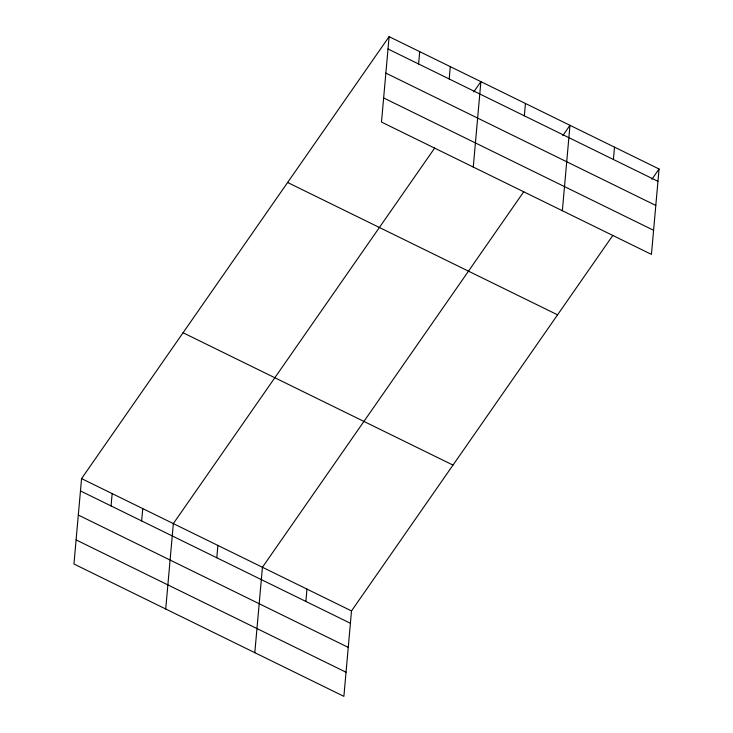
<?xml version="1.0" encoding="UTF-8"?>
<svg xmlns="http://www.w3.org/2000/svg" width="733" height="733" viewBox="0 0 733 733"><rect width="100%" height="100%" fill="white"/><g stroke="black" fill="none" stroke-linecap="round" stroke-linejoin="round"><path stroke-width="1.1" d="M389.113 36.65L381.49 122.063L651.435 254.397L659.059 168.993L389.113 36.65L81.565 478.603L73.941 564.007L343.887 696.35L351.51 610.937L612.861 235.366M111.059 505.935L112.158 493.602M141.652 520.934L142.752 508.601M165.722 609.004L173.345 523.591L434.696 148.02M216.785 557.767L217.893 545.434M254.809 652.682L262.432 567.269L523.783 191.698M305.872 601.436L306.971 589.103M418.607 63.982L419.707 51.649M449.201 78.981L450.3 66.648M473.271 167.06L480.894 81.647L473.738 91.927M524.333 115.814L525.433 103.481M562.348 210.728L569.972 125.316L562.816 135.605M613.411 159.492L614.511 147.15M651.903 179.273L659.059 168.993M388.014 48.983L657.95 181.326M385.86 73.098L655.806 205.442M383.643 97.947L653.589 230.281M287.62 182.49L557.566 314.833M183.058 332.755L453.003 465.098M81.565 478.603L351.51 610.937M80.465 490.936L350.411 623.279M78.312 515.052L348.257 647.386M76.095 539.9L346.04 672.234"/></g></svg>
